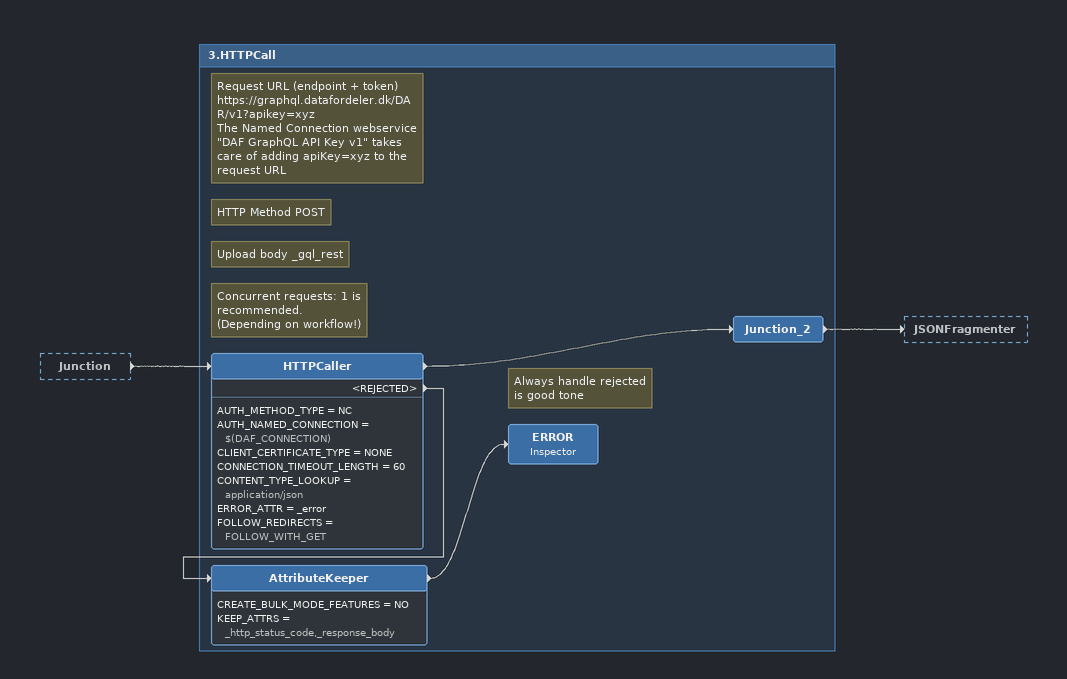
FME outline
Junction [outside]
    -> HTTPCaller

Bookmark: 3.HTTPCall
Note: Request URL (endpoint + token) / https://graphql.datafordeler.dk/DAR/v1?apikey=xyz / The Named Connection webservice "DAF GraphQL API Key v1" takes care of adding apiKey=xyz to the request URL
Note: HTTP Method POST
Note: Upload body _gql_rest
Note: Concurrent requests: 1 is recommended. / (Depending on workflow!)
HTTPCaller
    AUTH_METHOD_TYPE = NC
    AUTH_NAMED_CONNECTION = $(DAF_CONNECTION)
    CLIENT_CERTIFICATE_TYPE = NONE
    CONNECTION_TIMEOUT_LENGTH = 60
    CONTENT_TYPE_LOOKUP = application/json
    ERROR_ATTR = _error
    FOLLOW_REDIRECTS = FOLLOW_WITH_GET
    -> Junction_2
    <REJECTED> -> AttributeKeeper
Junction_2
    -> JSONFragmenter
AttributeKeeper
    CREATE_BULK_MODE_FEATURES = NO
    KEEP_ATTRS = _http_status_code,_response_body
    -> ERROR
Note: Always handle rejected / is good tone
ERROR: Inspector
